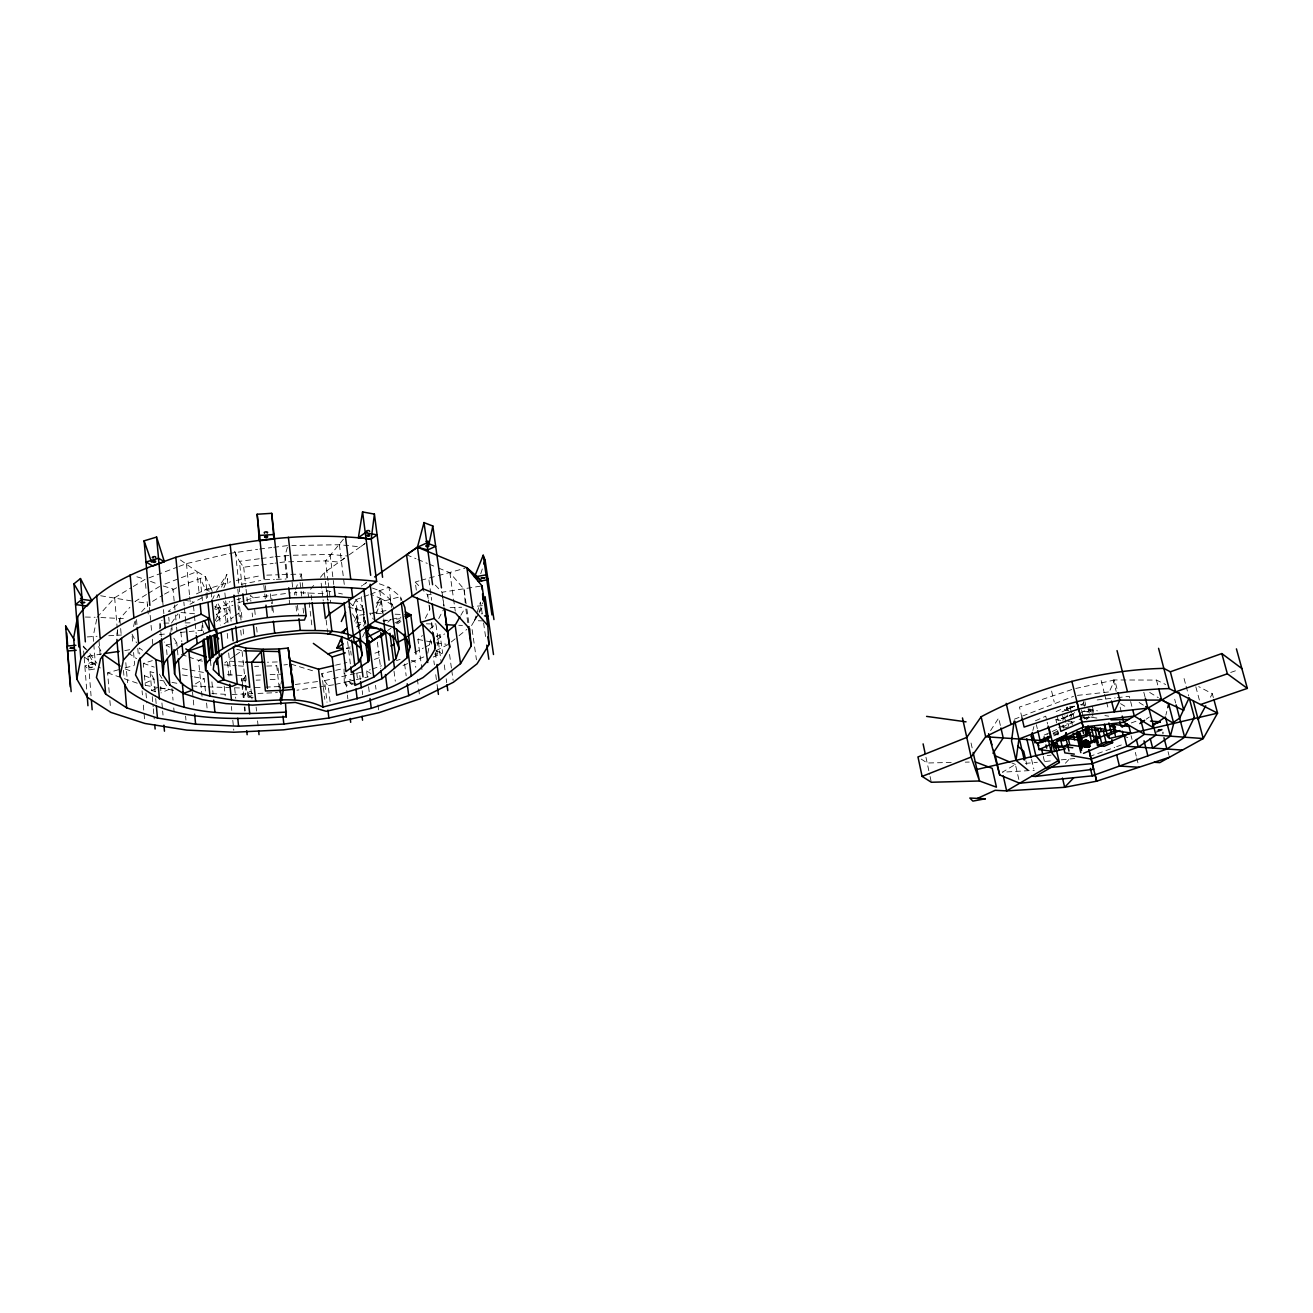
<?xml version="1.0" encoding="UTF-8"?>
<svg xmlns="http://www.w3.org/2000/svg" width="1313" height="1313" viewBox="0 0 1313 1313"><rect width="100%" height="100%" fill="white"/><g stroke="black" fill="none" stroke-linecap="round" stroke-linejoin="round"><path stroke-width="0.75" stroke-dasharray="5 3.75" d="M287.432 547.209L285.069 555.448L284.921 561.882L287.186 581.954M159.743 628.894L160.038 623.166L162.09 620.212M279.357 692.525L281.507 680.905M170.936 631.701L171.166 628.238M201.677 630.256L202.284 624.594M279.193 687.979L276.748 665.773L277.338 661.949L267.458 662.212M356.512 626.859L363.209 622.592L364.62 614.336L363.176 608.592M108.749 635.738L116.562 635.377L117.645 629.797M119.106 622.362L119.828 618.636L129.905 607.246M96.702 619.227L93.157 636.46L93.617 642.32M427.759 653.283L430.762 638.61L431.583 644.141M88.972 663.426C92.32 659.586 95.291 668.383 90.679 667.874C86.658 666.364 89.35 662.95 92.484 663.131M89.284 667.381L92.796 667.086M133.598 626.531L134.812 620.836M220.502 608.362L218.056 603.832M1165.846 715.158L1166.781 711.433M1032.855 730.504L1033.889 726.614M437.131 645.487L440.052 634.704L442.645 653.086L433.323 656.96L434.39 664.838M160.678 686.617L160.826 690.736M480.771 573.715L482.626 567.922M1070.784 718.08L1072.212 713.616M483.282 620.885L474.469 620.655L480.46 602.093L482.199 613.368M1062.808 720.46L1063.776 717.44M1067.124 707.083L1066.172 710.021L1064.466 709.775L1074.559 706.23L1066.172 710.021L1067.124 707.083L1067.879 710.284M1061.593 718.638L1071.736 715.109L1061.593 718.638L1063.317 718.884L1064.269 715.93M295.606 589.422L298.297 582.184M300.201 577.064L301.334 574.044L280.998 574.684M248.518 692.476C250.734 688.948 254.624 695.627 250.865 696.399C246.746 696.645 248.19 691.639 251.686 692.049M248.896 696.185L252.08 695.759M479.015 611.973L482.774 602.683M217.022 597.743L218.516 594.247L220.075 596.594M221.552 587.108L226.886 574.602L228.052 585.056M214.741 609.068L216.858 604.111M219.681 597.497L218.516 594.247M223.834 587.781L227.592 578.967M215.217 620.836L220.535 608.411M212.657 599.056L214.183 595.642M353.066 605.687L356.233 598.695M362.634 636.936L365.769 630.059M376.092 607.492L380.31 598.236L371.169 594.461M376.043 613.45L381.525 601.469L380.31 598.236L375.6 604.883M1110.01 690.211L1114.753 679.953L1156.474 680.085L1165.681 684.5M363.504 626.022L366.146 620.524M352.902 683.137C349.701 685.796 347.568 678.608 351.211 678.739M349.997 683.121L351.244 682.465M425.297 618.308L429.942 609.166L429.351 605.621M438.723 618.62L443.384 609.708M1210.438 697.17L1212.309 693.707L1198.703 686.617M460.83 615.321L464.621 608.723M471.564 625.562L478.408 613.975M479.393 612.301L483.348 605.621L473.468 606.425M474.469 620.655L477.505 615.699M990.593 730.57L998.668 718.047L1000.49 726.007M216.481 590.538L226.886 574.602M343.415 539.167L325.64 560.881L328.037 580.822M171.511 623.051L177.944 613.86M243.841 696.826L242.166 680.791L245.728 675.703L235.552 675.128M253.114 697.301L243.233 697.252L241.329 678.903L245.301 678.903M243.233 697.252L245.712 693.937L244.628 690.162M310.524 589.274L315.481 583.284M320.454 577.293L324.311 572.632L344.219 558.386M97.096 617.323L114.658 597.76L131.579 587.518M141.525 611.907L147.827 604.883M1065.417 763.23L1069.274 759.045M1081.108 705.163L1083.652 702.849M387.844 622.198L390.847 619.588L382.953 620.442M396.46 623.396L402.073 618.554M421.949 669.548L417.928 639.382L422.425 635.525M429.925 629.108L435.932 623.97L441.234 662.622M437.032 640.071L444.582 633.9M451.278 641.975L457.515 636.92M459.074 635.656L466.886 629.354M177.468 604.489L168.212 611.349L174.202 611.891M189.975 604.275L202.12 597.76M216.399 621.476L230.087 611.448L229.315 601.305M224.113 623.823L233.451 617.028M235.011 615.895L241.247 611.366L242.068 619.227M344.728 558.041L339.099 562.095L325.64 560.881L284.921 561.882L275.106 563.146M365.03 543.533L360.386 546.865L339.394 544.731L291.863 545.502M349.127 554.874L364.899 543.598M330.876 591.539L327.035 590.719L322.998 593.607L294.457 592.491L294.9 596.381M233.911 656.369L224.753 662.852M235.536 655.22L242.002 650.641L245.285 682.021M215.611 609.692L233.074 600.993M216.793 614.5L224.72 608.92L232.943 605.211M363.307 584.81L366.475 582.595L361.387 586.09M1146.2 719.196L1149.367 716.996M387.663 630.453L390.979 628.221M397.576 623.757L400.875 621.525M146.449 594.494L134.944 601.535L147.072 603.192M148.106 593.476L159.612 586.435M152.505 601.403L162.763 595.166M164.47 594.116L178.453 586.829M133.286 586.501L145.136 579.328L133.893 575.882M1018.839 779.479L1015.376 764.429L1002.393 772.192L1034.332 770.321M1089.692 717.193L1086.343 719.179L1091.513 716.947M195.44 683.876L204.204 678.723L205.583 692.903M394.803 623.035L400.137 620.31M414.481 652.594L423.36 648.031M425.133 647.112L432.24 643.468M423.836 656.91L402.041 665.904M436.031 650.69L448.16 644.502M196.408 593.903L205.534 589.619L230.678 581.774M201.595 659.06L198.575 660.423L189.056 657.091M1062.004 711.909L1074.559 706.23L1072.852 705.967M1081.452 712.335L1084.801 710.825M1087.131 711.777L1091.382 709.89L1092.925 716.307M155.443 691.491L151.717 690.572L150.059 671.714L155.64 682.317M1035.448 720.771L1045.739 716.176L1047.626 724.07M1056.112 711.548L1061.364 709.217M1058.705 727.566L1067.141 723.808L1068.864 724.054L1067.912 727.057L1067.141 723.791M1056.719 729.47L1043.72 735.28L1047.511 734.591M1061.823 727.189L1077.399 720.246M1079.105 719.475L1084.653 716.947M159.333 674.127L168.819 689.473L161.023 692.903M1053.108 733.097L1058.491 730.701M1053.748 735.92L1059.131 733.54M145.087 683.105L153.966 679.182L155.541 696.661M151.717 690.572L156.723 688.357M165.011 583.973L196.999 571.631L205.37 576.489L212.23 591.129M1014.342 719.212L1073.525 696.35M180.275 586.14L205.37 576.489L206.781 590.587M148.894 577.901L177.074 567.2M178.945 566.477L186.462 563.622L227.609 553.889M368.658 594.871L355.725 599.762L351.195 597.054M370.512 594.182L388.993 587.206L400.465 596.676L401.926 600.222M1131.281 722.954L1136.91 720.886M1089.462 756.551L1114.77 747.343M1116.657 746.654L1124.207 743.913M1156.326 732.211L1162.005 730.143L1162.99 733.918M374.927 653.201L380.524 651.215M374.402 659.405L380.163 657.353M1230.691 672.453L1238.143 669.86M367.345 676.868L366.606 670.976L370.332 669.679M372.203 669.039L381.509 665.806M396.395 660.652L400.12 659.356M1156.589 731.177L1162.251 729.289L1163.22 733.015M1071.835 689.538L1019.462 707.034L1022.006 717.965M237.866 602.979L253.409 597.858L290.616 592.869M236.898 599.746L240.722 598.498M346.501 648.13L350.21 646.981M416.319 590.128L415.236 582.053L419.06 580.888M420.981 580.313L436.359 576.095M143.691 667.267L143.347 663.311L152.308 660.652M438.296 575.619L464.966 568.299M109.242 692.624L107.617 672.863L121.354 668.891M376.503 603.028L400.465 596.676L401.007 600.665M125.129 667.857L134.238 665.576M229.562 553.413L257.627 549.294M383.199 621.361L400.925 617.159M335.537 665.182L346.878 662.507M323.195 685.517L321.783 673.618L343.333 668.547M435.03 653.726L437.295 654.038L434.8 654.744M355.117 673.602L324.475 680.643L321.783 673.618M357.038 673.175L362.782 671.846M333.584 684.812L296.951 690.195M335.373 684.401L354.28 680.085M356.283 679.625L368.264 676.868M344.039 669.006L344.285 682.366L355.79 679.74M1075.724 688.472L1114.753 679.953L1117.527 690.95M177.928 654.908L176.795 642.894L166.144 644.995L164.223 642.024M236.258 580.461L260.827 575.636M241.264 584.318L260.795 580.477M431.222 594.264L427.611 594.937L422.113 589.209M124.784 650.591L130.2 649.607M435.325 585.122L442.021 592.245L482.035 585.91M1056.653 722.889L1055.898 719.688L1063.514 718.309L1076.102 712.647L1074.395 712.401M1053.223 733.557L1058.918 732.523M84.032 655.942L83.277 646.16L85.411 649.377M94.684 668.974L89.021 669.975L84.803 665.74L94.503 664.001L100.346 667.956M356.053 683.531L346.222 685.288L344.285 682.366M88.25 656.319L102.365 653.825L97.753 645.143M364.62 614.336L357.284 615.616L353.821 623.002L363.209 622.592M372.465 612.974L388.172 610.233M202.415 600.599L200.233 578.475L205.534 589.619L211.147 588.815M295.277 684.5L320.585 681.152M259.268 558.78L239.426 561.34L233.32 548.965M261.254 558.517L273.153 556.991M275.139 556.728L291.207 555.301M242.216 587.715L239.426 561.34L243.709 567.216L259.4 565.181M261.369 564.918L273.137 563.408M481.214 613.844L482.429 613.811M259.646 549.047L271.758 547.554M273.777 547.308L287.908 545.568M1047.15 755.599L1051.139 755.123M283.887 664.952L287.465 664.542M1097.176 699.944L1115.246 697.909M1117.265 697.679L1129.311 696.317L1132.331 708.183M1077.431 695.381L1109.222 691.918M159.431 634.606L165.126 634.031M180.472 632.439L205.452 629.879M1025.355 763.444L1037.336 762.246M1045.312 761.442L1053.305 760.654M1061.281 759.85L1074.789 758.504M396.46 619.08L400.202 618.735M1158.23 729.618L1162.251 729.289L1158.329 728.994M116.562 635.377L122.355 634.918M87.298 636.92L97.047 636.28M1074.559 706.23L1069.98 706.525L1066.172 710.021L1068.733 710.415M255.871 675.259L261.96 674.997M270.068 674.652L282.229 674.127M242.166 680.791L246.155 680.61M256.15 680.167L260.138 679.986M270.133 679.56L278.126 679.198M232.106 694.495L252.753 693.641M258.021 693.428L277.42 692.608M450.113 607.689L461.7 607.23M208.242 686.88L242.889 688.061M255.165 687.552L263.339 687.224M265.39 687.142L279.718 686.551M351.047 679.855L349.586 679.576M266.785 575.143L278.98 574.749M264.701 579.706L274.401 579.394M276.354 579.328L286.053 579.017M254.624 666.38L258.645 666.265M266.687 666.036L276.748 665.773M293.259 555.251L330.121 554.398L347.551 556.006M951.219 762.459L927.191 763.001L917.984 756.961M965.252 762.147L969.257 762.065M163.895 623.133L169.672 623.068M185.067 622.904L190.877 622.838M426.348 623.839L435.932 623.97M100.888 617.537L125.588 618.751M458.795 625.3L462.439 625.382M85.378 617.044L95.143 617.274M381.443 613.647L369.692 613.187L373.384 619.26M395.131 614.205L401.007 614.435M211.836 693.559L228.134 694.462M227.395 674.685L233.517 675.013M191.944 685.944L206.19 686.748M346.369 648.589L350.144 648.819M243.578 662.08L227.461 660.964L229.25 678.493M224.08 664.887L236.34 665.707M238.375 665.855L244.497 666.265M1157.951 729.847L1162.005 730.143M180.964 612.514L194.554 613.745M436.031 642.828L446.141 644.223M1053.272 734.164L1061.117 735.247M1056.752 733.573L1058.491 733.819L1057.736 730.57L1059.46 730.816M1062.562 726.828L1067.682 727.566M100.641 595.757L133.105 601.19M1055.898 719.688L1064.449 720.935M1067.863 721.428L1072.934 722.166M1067.699 716.422L1065.992 716.176L1067.699 716.422L1066.55 711.63M1091.924 717.325L1097.914 718.227M1070.177 714.288L1071.884 714.535M1083.356 711.219L1090.873 712.352L1089.823 708.577M1104.89 715.585L1108.73 716.159M1087.968 709.365L1097.455 710.809M1092.268 712.007L1090.594 711.744L1088.953 709.463M1080.484 704.589L1085.588 705.376M182.409 674.898L192.305 676.638M194.291 676.983L204.204 678.723M145.283 685.337L158.381 687.618M160.301 687.963L173.726 690.31M160.12 687.93L168.819 689.473M182.392 668.678L188.136 669.696M190.04 670.024L203.449 672.404M159.956 680.249L163.961 680.955M171.954 682.383L177.961 683.449M202.481 661.145L198.575 660.423L202.186 697.695M417.928 639.382L431.993 642.155M338.573 593.197L342.414 594.018M183.656 599.91L193.093 601.978M214.676 606.721L224.72 608.92L226.181 623.199M236.767 649.279L242.002 650.641M150.059 671.714L153.851 672.65M348.29 606.934L363.865 611.481M163.206 586.008L173.021 588.93L174.334 602.962M411.281 660.308L415.006 661.424L415.794 667.332M291.043 664.132L316.023 671.829M435.686 650.887L442.645 653.086M107.617 672.863L122.421 678.033M124.275 678.673L139.08 683.827M143.347 663.311L154.212 667.119M181.424 654.416L187.152 656.418M379.326 583.793L388.993 587.206L391.619 607.427M125.227 668.99L132.892 671.714M144.381 675.785L153.966 679.182M372.449 588.076L379.752 590.702L390.306 599.368L394.048 609.216M150.503 581.364L157.675 584.072M1123.124 735.74L1130.247 738.677M205.534 589.619L209.243 591.145M406.554 554.792L415.975 558.698M417.862 559.486L427.267 563.392M429.154 564.163L436.687 567.282M438.575 568.069L449.867 572.747L464.031 589.16L466.575 607.016M1011.732 762.886L1015.376 764.429M380.31 598.236L394.655 606.048M366.606 670.976L374.271 675.506M1120.531 703.637L1127.424 707.773M180.406 559.995L196.999 571.631L198.985 591.9M1149.696 692.46L1158.312 697.695M1139.11 702.488L1145.642 706.591M169.492 647.178L166.144 644.995L167.26 657.025M84.213 657.025L94.503 664.001L86.428 651.002M128.165 652.906L136.601 658.683M142.559 650.296L139.227 647.982L139.752 654.005M253.409 597.858L250.274 595.363L250.898 601.239M349.274 602.191L355.774 608.51L359.007 629.469M83.277 646.16L87.479 650.493M415.236 582.053L420.734 587.781M89.924 653.661L96.867 663.196M1082.207 715.503L1084.653 718.933L1088.854 717.079L1082.979 718.687L1088.838 717.062L1084.653 718.933L1083.881 715.749M223.407 601.551L230.087 611.448L231.104 621.23M216.268 614.074L219.632 619.112M173.808 638.167L176.795 642.894M352.409 613.795L360.566 627.401M132.006 634.13L136.519 642.779M210.769 588.027L212.345 591.392M241.362 678.87L242.445 682.629M1212.309 693.707L1213.36 697.597M1195.831 686.797L1199.524 700.6M1184.063 678.493L1185.59 684.286M1186.115 686.223L1188.675 695.874M1174.692 699.222L1175.677 703.013M1156.474 680.085L1157.885 685.534M1168.045 751.66L1169.013 755.385M1143.82 692.246L1145.346 698.204M1131.084 735.707L1132.019 739.4M1135.302 752.382L1136.237 756.091M1136.713 757.946L1138.584 765.397M1113.211 679.625L1116.181 691.426M1120.137 707.165L1122.27 716.373M1101.18 680.495L1104.135 692.328M1104.627 694.298L1106.104 700.206M1106.596 702.176L1108.566 710.07M1092.35 706.427L1093.893 712.811M1092.416 709.512L1093.187 712.696M1088.132 708.314L1089.298 713.09M1084.915 701.684L1085.687 704.868M1083.225 701.421L1084.768 707.789M1081.535 709.939L1082.7 714.781M1051.598 691.081L1054.224 702.045M1057.063 715.503L1058.491 721.444M1073.066 713.747L1074.215 718.588M1070.358 708.134L1071.506 712.943M1071.556 721.313L1072.327 724.546M1064.646 717.522L1065.795 722.347M1062.545 715.667L1063.317 718.884M1063.12 725.071L1063.891 728.305M1036.367 724.71L1037.303 728.633M1043.277 756.436L1044.623 762.147M1031.591 759.439L1033.791 768.876M1025.896 760.785L1026.782 764.593M971.046 743.01L972.736 750.576M925.96 757.256L929.653 774.555M930.064 776.475L931.311 782.253M428.202 598.498L427.611 594.937L428.695 602.88M483.578 622.92L485.925 639.07M444.024 605.966L442.021 592.245L443.942 606.163M472.138 629.584L476.455 659.815M466.854 609.002L469.398 626.875M465.852 609.019L467.789 622.674M449.867 572.747L453.28 597.005M453.559 599.023L455.266 611.152M449.538 654.432L451.459 668.35M451.738 670.336L453.116 680.282M444.27 664.92L445.091 670.845M446.174 678.739L446.715 682.678M428.924 580.018L431.682 600.238M436.769 650.165L437.278 653.89M431.813 622.904L432.88 630.749M428.974 604.883L430.057 612.826M431.403 622.772L433.044 634.704M435.374 652.528L436.458 660.521M435.735 674.685L436.802 682.563M437.065 684.533L437.606 688.472M417.37 679.133L418.404 687.011M418.666 688.98L419.717 696.842M404.617 664.001L406.177 675.867M390.306 599.368L391.34 607.361M394.015 671.206L395.311 681.184M381.525 601.469L383.511 616.897M383.757 618.833L384.249 622.69M379.752 590.702L383.133 616.929M377.356 642.172L380.704 668.514M375.502 685.288L375.994 689.194M377.963 704.851L378.702 710.727M365.375 620.278L365.867 624.233M362.946 608.674L364.932 624.627M361.338 596.644L364.62 622.904M368.576 686.715L369.314 692.624M359.22 627.893L355.725 599.762L362.7 606.688L355.774 608.51L358.252 628.451M362.207 690.671L362.683 694.643M359.811 675.604L360.32 679.642M356.775 673.109L357.513 679.149M339.394 544.731L344.597 587.075M350.719 651.018L351.211 655.072M347.617 641.565L350.473 664.952M344.745 673.192L347.157 693.1M347.387 695.037L347.863 698.943M330.121 554.398L333.748 584.482M328.266 582.824L330.663 602.765M327.035 590.719L328.201 600.435M324.311 572.632L325.739 584.498M325.969 586.468L327.626 600.304M326.149 620.064L327.594 632.259M321.16 583.185L321.866 589.094M322.095 591.063L323.261 600.894M330.088 701.684L328.234 686.043L324.475 680.643L327.019 702.274M323.425 687.503L324.82 699.402M311.197 595.117L311.887 600.944M307.997 592.327L308.949 600.468M309.179 602.503L311.788 624.906M301.334 574.044L303.615 593.87M300.086 582.512L301.695 596.332M303.057 608.165L303.73 614.09M295.819 591.375L296.278 595.281M297.394 605.03L298.511 614.779M296.016 606.097L296.902 613.877M292.077 582.201L292.783 588.306M285.069 555.448L288.039 581.725M289.237 600.041L289.697 604.046M271.857 598.63L273.58 614.238M270.363 593.837L271.43 603.619M271.66 605.572L272.513 613.384M278.011 668.022L278.898 676.129M279.8 684.221L280.243 688.275M265.357 585.664L266.654 597.579M263.815 585.237L265.341 599.204M254.673 609.577L255.51 617.373M256.56 627.122L257.184 632.981M252.162 612.99L252.572 616.897M243.709 567.216L245.843 587.371M246.056 589.373L246.713 595.429M246.926 597.448L247.353 601.469M256.117 707.133L256.544 711.072M257.578 720.903L258.415 728.764M250.947 688.882L252.014 699.025M235.437 552.034L239.754 593.016M243.102 629.042L243.923 636.903M237.768 589.061L241.1 620.836M245.728 675.703L246.155 679.724M247.418 691.803L248.042 697.827M238.063 604.916L239.294 616.601M240.722 630.24L241.329 636.083M244.874 706.837L245.301 710.858M244.267 707.116L244.678 711.055M224.868 592.918L225.491 598.876M225.688 600.862L227.937 622.739M234.699 688.389L235.733 698.352M227.231 633.391L228.068 641.548M228.659 652.938L231.269 678.526M231.367 706.476L231.777 710.431M232.795 720.345L233.796 730.258M218.598 607.574L220.371 625.119M224.211 686.125L225.196 695.841M211.163 592.015L211.967 599.975M206.978 592.606L207.585 598.646M205.928 593.607L206.715 601.567M210.441 660.669L211.032 666.659M211.902 681.89L213.116 694.068M202.497 622.707L203.482 632.833M206.584 703.029L207.175 709.102M193.487 605.933L194.242 613.827M194.439 615.797L195.013 621.722M195.21 623.691L196.162 633.555M186.462 563.622L189.499 594.838M189.679 596.791L190.434 604.587M183.836 601.879L184.214 605.851M184.411 607.837L186.118 625.677M192.519 691.984L193.093 698.024M193.29 700.042L193.881 706.082M179.208 614.287L179.586 618.21M180.882 631.93L181.818 641.745M185.576 716.077L185.954 720.082M174.531 604.965L175.286 612.974M175.466 614.993L176.418 625.004M176.599 627.007L176.976 631.028M171.708 625.086L172.266 631.208M168.753 617.258L169.131 621.197M171.954 688.422L173.037 700.124M173.759 707.92L174.12 711.81M162.746 601.567L163.304 607.607M163.485 609.626L163.862 613.663M160.038 623.166L161.286 636.821M161.926 702.98L162.467 709.02M162.648 711.039L163.009 715.076M149.452 607.443L149.994 613.417M150.174 615.403L150.88 623.363M151.061 625.349L151.602 631.307M152.308 639.267L152.85 645.225M145.497 583.399L146.038 589.504M147.138 601.699L148.221 613.893M155.705 698.598L156.231 704.425M152.259 696.645L153.161 706.755M153.342 708.79L154.228 718.917M144.397 675.177L145.267 685.074M145.956 692.985L146.843 702.882M136.519 619.539L137.044 625.53M142.067 690.802L142.428 694.889M143.314 705.097L144.758 721.411M135.387 620.901L135.731 624.84M137.783 648.425L138.472 656.303M464.031 589.16L465.229 603.094M132.17 636.165L132.876 644.322M133.581 652.463L134.648 664.69M125.818 662.655L127.525 682.776M119.828 618.636L120.501 626.531M120.665 628.517L121.173 634.442M123.471 670.303L124.144 678.197M114.658 597.76L117.202 627.942M117.366 629.945L117.875 635.984M109.882 700.535L110.538 708.429M99.033 641.138L100.477 658.995M93.781 644.273L95.504 665.74M87.938 656.352L91.057 695.841M84.196 657.911L86.691 689.719M440.052 634.704L436.326 636.263L440.118 634.721"/><path stroke-width="1.5" d="M1086.261 744.98C1086.13 747.983 1082.634 743.585 1083.373 741.878C1087.115 735.575 1091.612 749.444 1088.198 741.812C1083.57 735.838 1078.761 749.428 1086.508 745.997M259.334 540.792L259.482 535.458L274.072 534.506L273.875 539.052L259.334 540.792L257.167 514.236L271.709 513.317L278.865 577.802M116.906 639.464L119.992 676.244L128.214 690.819C173.48 723.184 233.386 719.311 286.3 716.849L285.561 704.113M271.709 513.367L273.875 539.052M1087.788 746.473C1092.121 746.49 1081.305 747.409 1083.061 742.042L1084.702 741.008M1089.281 744.077C1090.069 738.234 1076.627 744.701 1084.636 746.736L1086.032 746.112L1083.619 741.779C1087.148 736.56 1092.826 747.031 1085.9 746.523C1097.668 745.242 1080.156 747.803 1084.275 745.177M1087.656 741.976L1086.672 743.683L1085.703 740.516L1082.815 741.878L1083.258 746.145L1087.361 743.929L1089.527 745.029L1084.013 746.506L1082.454 744.028L1083.061 742.042L1087.558 740.975L1089.298 743.191L1086.081 742.912L1082.076 744.848L1084.357 745.308M1087.509 740.762L1089.363 742.452L1089.527 745.029L1083.586 746.129C1081.469 744.274 1090.381 741.632 1088.969 744.947M444.582 609.889L449.752 647.112L441.234 662.622L423.032 677.59L396.592 691.147L363.668 702.586L326.215 711.301L295.343 702.439L252.654 705.114L225.967 703.62L202.383 699.665L183.262 693.395L169.837 685.091L163.124 675.145L163.797 664.132L161.466 638.774M1087.525 742.797C1091.743 745.472 1082.815 742.075 1082.667 745.505M1085.621 746.588L1089.363 745.669L1089.33 747.081M433.142 632.702L435.292 648.392C415.647 689.161 362.29 696.596 322.949 707.051C293.817 692.755 262.19 705.048 231.433 699.911C211.327 696.284 185.182 694.167 174.596 673.881L175.318 663.886L173.989 649.59M1089.527 745.029C1087.246 741.911 1090.857 744.094 1088.379 744.865C1085.359 742.731 1092.17 743.125 1087.706 740.992L1089.248 744.52L1088.165 742.879M1031.673 776.229L1035.563 776.443L1059.378 762.508L1051.237 752.07L1052.205 741.254L1048.939 727.55M1087.64 745.505C1089.823 747.754 1083.176 740.023 1087.673 741.747M1086.261 743.618L1089.199 744.799L1087.985 743.125M234.961 645.192L245.695 648.08L249.815 687.339L237.243 684.073L232.073 686.387L217.909 681.841L205.632 670.467L206.486 663.196L204.089 638.906M323.49 602.864L325.361 618.604L329.284 614.123L376.634 581.429L371.202 539.101L374.418 514.105L382.575 577.293M1014.096 721.182L1011.552 740.992L1015.999 760.325L1028.112 770.304M1015.999 760.325L1018.937 739.006L1014.801 721.182M280.457 690.31L281.573 700.42L283.231 690.343L278.947 651.576L279.341 648.95L288.187 648.048L294.703 698.877L288.187 648.048M358.367 537.739L365.26 532.733L377.094 534.851L371.202 539.101L358.367 537.739L362.536 511.939L374.418 514.105M1088.756 742.961L1088.329 743.847L1088.772 742.14M350.702 666.906L351.424 672.748L368.132 661.867L369.593 653.907L366.114 626.203M371.202 539.085C305.748 531.404 239.196 540.103 175.86 557.27C139.752 570.236 100.379 583.875 77.565 616.847L73.643 637.97L76.811 679.084L87.38 697.351L110.866 712.385L144.922 723.463L186.906 730.126L233.993 732.244L283.46 729.847L332.632 723.2L378.948 712.68L419.979 698.811L453.395 682.268L477.029 663.853L489.01 644.568L487.812 625.595L482.035 585.91L466.854 567.741L417.452 547.193L374.599 576.932M76.811 679.084L80.832 658.732L77.565 616.847M119.992 676.244L123.356 660.111L121.502 638.381M428.974 543.959L432.847 526.021L441.463 587.863M368.1 624.972L365.917 630.027M1167.733 707.707L1168.668 703.998L1160.035 698.746M487.812 625.595L472.664 608.247L423.114 588.864L417.452 547.193L424.001 522.541L432.584 584.679M313.347 643.386L332.14 656.96L336.702 695.217L361.305 687.717L382.001 678.657L407.211 657.682L410.05 646.866L404.831 607.328L402.648 602.011M1150.237 738.579L1152.666 748.065L1170.359 736.166L1173.74 723.397L1168.668 703.998M1145.642 706.591L1148.924 708.643L1155.916 735.132L1138.305 747.081L1092.285 763.608L1045.969 767.859L1035.842 755.681L1031.312 736.33L1032.346 732.441M483.873 564.048L485.104 560.191L483.2 555.235L474.535 576.932L481.953 580.789L466.854 567.741L472.664 608.247M1064.925 736.133L1071.95 737.053L1063.481 740.778L1056.538 739.843L1065.024 736.101L1066.123 732.654M353.181 671.255L354.92 685.419L373.762 677.147L395.935 658.765L399.201 648.753L396.624 628.976M1085.326 740.45C1083.077 741.911 1085.375 748.426 1088.592 746.72C1089.708 746.26 1090.217 746.096 1087.755 747.015C1085.884 745.029 1091.119 745.308 1089.166 747.097M1080.812 752.628L1077.776 739.941L1080.156 733.048L1082.454 742.649M1086.721 740.499L1084.522 740.992L1087.558 740.975L1086.573 743.224L1089.199 743.618L1088.001 743.929M1074.329 754.122L1064.859 752.891L1063.349 746.506L1067.502 744.701L1079.286 746.276L1081.699 739.449M304.764 603.767L306.142 615.666L304.419 620.015C260.942 621.541 203.696 626.268 175.318 663.886M1088.854 745.997L1088.034 746.326M483.529 600.829L485.137 597.12L493.507 654.514M369.692 531.404C369.938 529.434 364.259 531.059 366.918 532.06M342.595 648.359L336.916 647.998L342.086 636.575M343.776 632.85L345.467 629.124M367.213 632.768L370.693 625.169M1089.101 744.258L1087.033 744.668M1082.569 744.225L1082.536 743.06M1088.264 745.915L1088.526 746.999C1090.085 747.474 1082.519 745.915 1083.931 741.648L1084.965 740.565L1087.968 740.992L1085.703 740.516M341.314 621.492L345.664 612.383M988.574 733.688L999.702 774.965L1019.692 783.237L1092.186 775.852L1166.896 749.017L1184.654 737.2L1194.338 717.259L1189.184 697.81L1179.648 718.145L1173.231 722.511M341.61 636.493L345.877 671.649L358.679 662.326L362.207 655.187L360.238 639.365M1198.227 719.606L1205.728 705.803M459.895 616.979L455.151 625.234L447.602 631.422M365.703 588.963C306.93 583.333 247.468 591.424 190.631 606.54C157.79 618.095 122.125 629.928 100.477 658.995L96.44 677.442L105.647 694.068L126.655 707.838L157.445 718.03L195.604 724.218L238.589 726.22L283.838 724.07L328.874 717.998L371.267 708.364L408.753 695.644L439.182 680.462L460.535 663.639L471.121 646.078L469.677 628.845L455.545 613.171L412.101 596.233L406.554 554.792L417.452 547.193L426.823 542.958L435.67 546.339L427.71 549.934L417.452 547.193M1089.577 746.555L1085.359 746.112L1089.462 746.851L1089.134 745.718M1088.05 743.404L1089.002 743.142L1087.689 743.503M1084.078 740.926L1082.831 742.206L1084.308 742.108M1085.391 740.581L1086.491 741.385L1086.163 740.384L1083.553 741.993M993.022 753.301L1003.214 737.939L1000.949 727.993M1241.868 668.547L1221.812 653.562L1170.343 671.796L1163.827 668.366C1100.458 669.86 1037.007 687.044 981.156 716.75L966.778 737.414L917.984 756.961L922.103 776.393L931.311 782.253L979.498 780.989L996.452 787.176L992.201 768.335L975.264 761.934M1089.216 743.732L1086.163 743.273L1086.36 740.417M1088.904 742.469L1086.376 741.829M1088.001 744.816L1088.559 744.044M163.797 664.132C173.283 646.767 192.453 638.955 209.703 631.455C240.64 620.327 273.252 614.96 306.142 615.666M255.74 701.306L251.636 662.638L263.207 649.279L279.341 648.95L283.641 687.782L292.536 686.847M206.486 663.196C228.281 635.804 268.082 633.982 300.3 630.388C322.916 631.028 351.145 628.057 367.689 646.554L369.593 653.907M362.207 655.187L360.73 648.376C338.935 627.007 303.484 633.654 275.943 635.673C254.115 639.644 228.052 644.01 214.068 663.032L213.231 669.63L223.932 679.773L237.243 684.073L233.386 646.685M91.795 600.697L87.003 606.114L75.547 604.554L82.013 599.335L91.795 600.697L80.487 578.557L85.345 641.844M155.738 557.631C156.608 555.448 149.879 557.089 153.129 558.091M1085.966 740.351L1084.965 741.271C1085.096 749.838 1094.763 745.571 1083.865 745.144L1082.913 745.538M80.832 658.732C117.497 612.285 180.16 600.517 234.682 587.682C281.589 580.953 329.333 575.8 376.634 581.429M123.356 660.111L138.62 643.518L165.159 627.778L201.184 614.205L209.588 618.784L217.137 634.31M482.741 599.598L485.137 597.12M1073.755 777.723L1064.679 787.308L1006.644 790.886L995.156 790.311L977.446 798.402M1087.706 742.863L1116.099 730.225M428.645 542.236L428.202 541.235L426.003 541.514M380.196 637.462L386.383 632.127M407.719 636.575L422.523 623.79L427.743 662.507M78.829 646.932L73.938 583.825L80.487 578.557M1084.735 746.736L1085.835 746.096M1087.821 746.785L1089.396 745.882M341.134 632.587L347.026 628.418M1122.057 727.189L1126.817 723.857M1082.831 745.078L1083.258 746.145M1139.832 723.611L1144.608 720.312M1152.601 725.81L1165.386 717.029L1170.359 736.166M327.84 634.294L331.926 631.52L329.596 612.088M367.853 643.83L386.022 631.569M405.832 618.177L410.788 614.829L415.991 654.005M423.114 588.864L348.454 638.873L344.006 602.536M336.916 647.998L343.021 643.912L340.412 640.284M368.395 643.616L385.497 632.324L389.075 660.16M1084.243 740.795L1087.213 740.565M267.245 533.078C269.51 531.191 262.403 531.568 264.553 533.259M1058.032 760.785L1006.644 790.886L1003.247 775.934M1200.574 704.539L1247.35 688.389L1227.36 673.799L1175.627 691.885L1123.764 722.281L1083.176 727.09L1052.205 741.254L985.669 736.757L971.144 757.043L922.103 776.393M390.897 646.012L394.31 644.207M397.724 642.385L406.242 637.855L411.281 676.179M1154.225 762.262L1159.806 762.623L1203.25 738.546L1217.561 713.14L1169.112 688.57C1105.546 690.326 1041.948 707.379 985.669 736.757L981.156 716.75M366.393 637.626L382.378 629.419M405.454 617.57L410.788 614.829L405.405 611.907M1052.616 751.315L1039.092 749.559L1037.582 743.109L1050.154 737.512M1056.555 739.843L1061.971 737.446L1065.5 737.89M1039.092 749.559L1089.921 727.107L1105.382 729.339L1104.184 724.448M1054.634 751.561L1053.124 745.16L1057.277 743.339L1058.787 749.756M1091.087 732.162L1078.564 737.66L1070.834 736.593M1095.288 730.307L1098.095 729.076M1081.485 738.316L1090.726 734.246M1083.488 753.35L1130.608 732.966L1129.016 726.532L1113.966 724.316L1109.666 726.204L1115.541 727.057M1079.286 746.276L1082.765 744.75M1080.287 747.737L1083.865 746.178M1089.216 743.847L1096.371 740.745M1107.154 736.051L1119.907 730.504M1095.305 736.281L1097.504 745.39L1105.94 741.73L1112.603 742.649L1111.832 739.465M1112.603 742.649L1104.184 746.293L1097.504 745.39M1084.899 740.663L1085.211 742.009L1083.685 741.287M1087.64 740.975L1085.867 741.008M1088.034 742.551L1088.198 741.812M1087.591 743.125L1088.428 742.781M1087.771 743.847L1088.789 743.421M1087.87 744.29L1088.74 743.683M1086.803 745.866L1089.068 744.898M1087.788 745.768L1086.869 746.161L1087.755 747.015M1086.606 746.276L1089.363 745.669M1082.634 744.898C1081.6 743.125 1088.362 741.73 1089.068 742.846M164.355 561.685L152.899 566.034L145.989 562.03L158.512 558.255L164.355 561.685L156.575 537.017L162.484 601.649M1018.937 739.006L1080.32 715.634L1147.907 708.134L1173.74 723.397M1121.876 726.417L1127.522 724.349M1085.277 745.817L1087.213 745.16M204.286 645.471L188.859 650.887L185.839 648.885M192.289 690.293L183.262 693.395L182.326 683.482M217.909 681.841L223.932 679.773L221.323 653.907M1156.556 723.118L1160.331 721.838L1150.533 721.1M1169.489 757.256L1096.667 781.186L1064.679 787.308L1062.48 778.051M327.922 653.907L342.791 649.295M332.14 656.96L345.303 652.873M149.863 605.391L144.102 540.825L156.657 537.066M1152.519 724.169L1160.331 721.838M417.403 598.186L420.669 622.411L434.176 618.439L447.536 632.029L449.752 647.112M404.88 616.224L410.788 614.829L404.913 614.599M290.386 660.455L318.517 669.187L333.65 665.625M975.592 769.779L1065.417 748.755M1109.255 738.497L1217.561 713.14L1213.885 699.534M1095.157 775.162L1092.186 775.852L1090.381 768.4M1087.476 745.8L1088.756 746.982M1037.582 743.109L1043.31 742.058M1098.554 732.063L1113.801 729.289M485.104 560.191L493.951 619.572M474.535 576.932L486.073 574.864L488.091 579.69L478.309 581.446M104.236 653.562L119.171 651.396M242.856 593.804L243.923 603.947L289.878 597.891L335.209 596.512L352.737 597.924L351.507 587.945M82.276 597.71L80.536 598.383L81.997 599.155M1035.563 776.443L1093.68 769.254L1088.838 749.575M1153.914 728.042L1134.334 716.077L1081.928 722.084L1060.855 731.325L1058.967 723.414M1055.537 747.573L1063.579 746.851M75.891 645.323L67.16 646.029L71.148 691.623M68.063 650.936L76.22 650.28M1111.028 719.918L1128.671 719.393M1085.572 746.408L1083.652 746.211M70.262 686.896L65.65 626.006L74.414 639.956M207.996 602.667L209.588 618.784L176.976 631.028L152.85 645.225L138.817 660.226L135.534 674.882L142.74 688.143C183.722 717.916 238.359 714.272 286.447 712.106M263.503 662.31L245.597 662.212M1083.159 745.587L1084.374 745.554M243.923 650.772L278.947 651.576M1179.107 692.657L1183.768 710.333L1161.66 700.075L1119.841 700.124L1078.695 709.069L1024.124 727.074L1022.006 717.965M1088.116 745.308L1086.967 740.532L1085.195 740.565L1087.262 740.729L1088.444 745.16M1083.356 745.866L1084.341 745.882M484.431 615.895L487.894 615.994M1139.06 767.252L1119.431 766.053L1116.641 754.827M445.55 624.611L455.151 625.234L460.535 663.639M1182.439 750.068L1126.866 746.309L1091.152 759.078L1071.211 755.566M245.695 648.08L263.207 649.279L267.425 688.373M344.203 603.816L330.663 602.765L289.697 604.046L248.206 609.527L243.923 603.947M366.442 627.647L378.341 628.582M1053.124 745.16L1072.819 747.77M1087.295 745.111L1086.59 745.357M1051.237 742.518L1057.277 743.339M1059.575 738.497L1063.054 738.973M1059.525 738.53L1063.005 739.006M1057.293 739.514L1060.773 739.99M926.584 716.389L966.04 721.838M1064.269 736.429L1067.748 736.905M1067.945 738.595L1077.776 739.941M1090.102 735.756L1100.179 737.167M1107.729 735.805L1109.387 736.035M73.938 583.825L82.03 597.546M1088.559 729.355L1098.62 730.783L1101.722 743.568M1130.608 732.966L1115.558 730.799L1113.966 724.316M1086.836 741.238L1088.625 741.5M1087.459 744.537L1089.199 744.799L1086.59 744.29M1082.125 743.946L1082.946 744.061M1084.062 744.061L1085.769 744.323M1084.21 744.422L1087.23 744.816M1083.964 744.52L1085.605 744.766M1084.784 745.439C1088.362 744.52 1082.7 747.491 1083.176 745.013M1086.425 745.735L1089.544 746.112M1082.158 745.226L1087.115 745.915M1087.492 745.997L1089.462 746.276M1089.577 746.67L1082.88 745.8M1083.75 741.074L1084.866 740.811M1083.422 741.451L1085.818 741.763M1083.931 741.648L1085.523 741.894M1085.933 741.96L1089.363 742.452M1083.373 741.878L1085.211 742.009M1082.815 741.878L1084.62 742.272M1085.08 742.239L1089.248 742.879M1086.015 742.584L1089.298 743.191M1083.11 742.994L1083.98 743.125M1084.144 743.24L1085.9 743.486M1084.243 743.568L1085.982 743.815M1087.361 743.929L1089.396 744.225M1083.931 743.683L1089.429 744.487M1084.423 740.745L1088.444 741.205L1088.247 742.715M410.05 646.866L405.733 636.641L394.245 627.63L374.845 621.197L370.151 584.252M399.201 648.753L395.492 639.316L384.939 631.044L368.411 625.497L363.816 588.881M206.108 657.009L188.859 650.887L192.65 690.523M145.891 652.627L155.886 659.586L161.565 661.604M423.902 522.59L432.847 526.021M993.678 750.33L995.369 755.878L1009.927 762.098M144.102 540.825L151.553 562.161M103.973 654.941L120.09 666.085M1017.624 746.112L1023.697 751.249L1025.469 758.865M218.729 638.807L215.184 635.328L216.99 653.267M420.669 622.411L433.044 634.704L435.292 648.392M1031.312 736.33L1038.944 745.702M380.622 628.451L384.184 633.194M365.769 630.059L373.384 640.317M1106.449 734.016L1109.354 738.087M1088.444 746.949L1087.919 745.866M365.818 629.879L367.361 632.439M204.401 620.721L209.703 631.455L208.307 617.52M1023.763 758.504L1024.288 760.046L1019.38 738.891M989.149 735.543L991.971 744.783M1236.419 648.868L1247.35 688.389M1221.812 653.562L1227.36 673.799M1193.222 700.797L1203.25 738.546L1144.411 734.295L1123.764 722.281L1122.27 716.373M1170.343 671.796L1175.627 691.885M1176.169 704.9L1184.654 737.2M1158.575 648.327L1169.112 688.57M1158.837 689.177L1161.66 700.075M1163.958 737.693L1166.896 749.017M1145.346 698.204L1147.907 708.134M1140.472 718.851L1144.411 734.295L1126.866 746.309L1123.994 734.837M1144.033 740.795L1147.874 755.845M1132.824 710.152L1134.334 716.077M1117.035 650.608L1127.325 691.114M1136.369 739.465L1138.305 747.081M1117.987 692.788L1119.841 700.124L1114.228 711.876L1111.487 700.994M1076.857 701.684L1083.176 727.09L1071.884 681.332M1088.969 750.297L1096.667 781.186L1095.305 775.638M1119.825 721.494L1121.007 726.319M1122.188 731.144L1122.992 734.361M1113.014 726.089L1115.377 735.74M1108.878 722.971L1111.241 732.687M1104.627 724.251L1107.762 737.118M1103.281 730.767L1105.94 741.73M1100.278 727.976L1101.065 731.226M1097.783 728.846L1100.113 738.497M1094.517 727.123L1098.374 743.109M1091.169 726.647L1095.026 742.649M1088.28 726.237L1089.068 729.519M1087.788 726.155L1091.645 742.19M1087.033 726.992L1088.214 731.899M1087.377 734.262L1085.802 727.747L1084.981 730.126L1086.524 736.609M1088.608 745.833L1089.084 747.031M1082.404 728.748L1083.537 733.524M1085.26 744.914L1085.49 745.882M1083.455 741.55L1083.717 742.666M1078.597 732.178L1082.404 748.131M1077.054 731.308L1081.6 750.38M1078.039 740.335L1076.496 733.869L1073.066 733.376L1074.608 739.859M1054.831 743.437L1059.378 762.508M1068.076 737.578L1069.603 744.028M1065.992 733.081L1066.763 736.33M1065.992 738.316L1069.012 751.085M1048.086 726.04L1050.433 735.904L1040.077 740.434L1037.762 730.602M1047.561 736.593L1051.237 752.07M1060.822 740.581L1061.954 745.407M1053.207 741.96L1054.339 746.802M1041.488 748.82L1042.834 754.532M1033.085 734.968L1034.956 742.912M1044.081 736.888L1045.214 741.714M1045.969 744.947L1046.724 748.18M1026.782 738.792L1031.165 757.552M1006.201 703.374L1010.862 723.545M995.369 755.878L999.702 774.965M973.146 752.48L979.498 780.989L971.144 757.043L962.462 717.932M923.105 743.88L925.14 753.449M65.65 626.006L66.372 629.337M483.2 555.235L491.948 614.944M487.878 636.789L489.01 644.568M486.795 645.126L488.846 659.257M468.347 626.564L471.121 646.078M444.221 608.165L447.536 632.029M446.978 684.647L447.799 690.572M432.24 604.292L434.176 618.439M436.999 664.509L439.182 680.462M437.606 688.472L438.411 694.38M401.269 602.667L405.733 636.641M404.125 634.212L407.211 657.682M407.211 683.778L408.753 695.644M391.881 609.445L394.245 627.63M393.933 627.319L395.492 639.316M392.882 635.262L395.935 658.765M389.977 633.326L394.491 668.268M383.905 622.986L384.939 631.044M380.819 632.636L385.3 667.661M385.448 674.57L387.237 688.586M362.601 511.889L370.676 575.324M380.967 670.549L382.001 678.657M369.166 640.563L373.762 677.147M365.195 626.629L367.689 646.554M366.885 640.957L367.394 644.962M368.132 650.969L369.396 660.964M365.917 644.191L368.132 661.867M370.036 698.516L371.267 708.364M359.467 629.895L360.714 639.94L354.231 642.336L348.667 599.302M359.483 638.413L360.73 648.376M361.551 665.133L363.012 676.934M345.434 536.393L350.719 579.049M360.402 658.207L361.37 666.052M356.25 642.664L358.679 662.326M360.566 681.66L361.305 687.717M362.076 716.324L362.552 720.213M351.671 640.088L354.805 665.609M355.971 689.095L357.185 699.058M350.226 718.441L350.686 722.331M333.994 586.484L335.209 596.512M327.856 602.273L329.284 614.123M327.938 710.136L328.874 717.998M312.117 602.897L315.301 630.125M318.517 669.187L322.949 707.051M298.954 618.686L300.3 630.388M288.384 537.23L293.308 580.33M288.729 587.797L289.878 597.891M291.043 664.132L291.716 670.172M292.405 676.228L293.078 682.284M293.751 688.324L294.21 692.361M288.63 650.591L292.98 689.325L283.231 690.343L265.439 690.983L261.221 651.954M285.643 710.875L286.3 716.849M273.383 621.213L274.663 632.948M282.968 716.176L283.838 724.07M280.309 698.089L280.966 704.145M265.997 605.195L267.294 617.176M257.167 514.236L264.192 578.852M253.409 624.725L254.673 636.477M258.612 730.717L259.038 734.656M248.682 703.866L249.733 713.927M245.695 685.96L246.105 689.883M230.169 544.37L234.682 587.682M233.944 595.183L236.849 623.133M246.729 730.767L247.139 734.706M235.7 626.399L237.325 642.041M231.909 629.042L233.123 640.777M237.768 718.244L238.589 726.22M229.841 684.336L231.433 699.911M221.158 632.915L222.75 648.491M216.743 630.338L219.304 656.237M211.967 599.975L214.971 629.846M217.384 657.255L219.189 675.194M213.888 635.426L215.824 654.826M216.218 658.699L216.793 664.526M211.442 636.772L213.461 656.976M210.277 636.345L212.214 655.712M209.834 635.508L212.033 657.583M208.061 636.723L210.441 660.669M213.724 700.157L214.922 712.352M207.044 636.624L209.161 657.879M207.47 670.746L209.982 696.267M200.183 604.062L201.184 614.205M202.662 640.317L205.632 670.467M196.359 635.525L197.131 643.419M1194.338 717.259L1194.469 718.556M186.315 627.663L187.644 641.548M194.652 714.141L195.604 724.218M175.86 557.27L179.979 600.55M181.998 643.698L182.934 653.497M182.688 691.754L184.148 707.379M178.305 658.913L180.57 682.941M172.528 651.642L174.596 673.881M170.23 632.997L172.052 652.692M164.043 615.682L165.159 627.778M167.44 659.028L169.837 685.091M159.989 640.695L163.124 675.145M163.912 725.153L164.47 731.193M155.886 659.586L159.464 699.173M156.411 706.378L157.445 718.03M154.77 724.989L155.131 729.027M140.097 658.01L142.74 688.143M137.225 627.532L138.62 643.518M130.135 574.733L133.893 617.75M124.653 684.122L126.655 707.838M102.529 655.844L105.647 694.068M96.637 595.183L100.1 637.724M91.385 699.813L92.156 709.759M87.052 693.313L87.938 705.721M66.7 633.014L67.603 644.962M482.035 585.91L482.298 589.849M482.56 593.788L482.954 599.713M70.213 648.212L73.791 648.097L70.213 648.212M80.864 602.585L84.606 602.486L80.864 602.585M152.554 561.587C155.902 564.557 157.511 558.829 152.554 561.587M264.553 536.82C267.639 539.889 269.625 534.014 264.553 536.82M366.721 535.441C369.495 538.461 371.76 532.668 366.721 535.441M426.036 546.011C428.612 548.916 431.025 543.303 426.036 546.011M481.346 577.851L484.661 577.786L481.346 577.851M985.357 798.78L972.867 801.111L969.815 798.041L985.357 798.78"/></g></svg>
